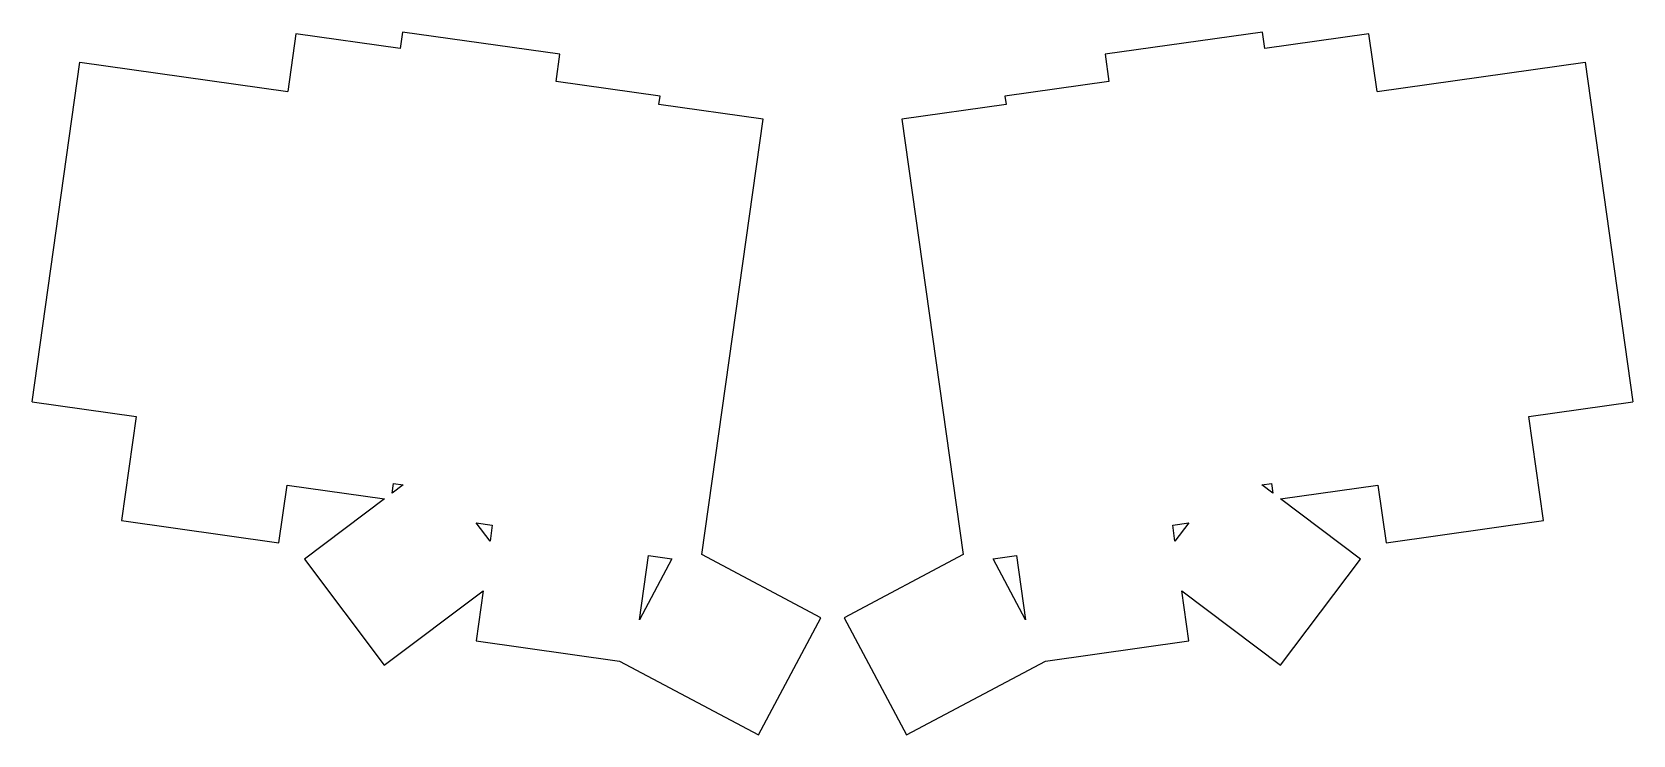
# Model space of a CAD drawing. Header units: millimetres. Extents: x 68 to 357, y -194 to -67.
import ezdxf

# ---------------------------------------------------------------- set-up
doc = ezdxf.new("R2010")
doc.units = ezdxf.units.MM

msp = doc.modelspace()

# ---------------------------------------------------------------- linework, layer by layer
for p, q in [((115.39, -67.21), (113.93, -77.61)), ((134.21, -69.86), (115.39, -67.21)), ((134.63, -66.89), (134.21, -69.86)), ((163.1, -70.89), (134.63, -66.89)), ((290.13, -66.89), (261.66, -70.89)), ((290.55, -69.86), (290.13, -66.89)), ((309.36, -67.21), (290.55, -69.86)), ((310.82, -77.61), (309.36, -67.21)), ((67.67, -133.72), (76.3, -72.32)), ((76.3, -72.32), (113.93, -77.61)), ((162.4, -75.84), (163.1, -70.89)), ((261.66, -70.89), (262.36, -75.84)), ((310.82, -77.61), (348.45, -72.32)), ((348.45, -72.32), (357.08, -133.72)), ((181.22, -78.48), (162.4, -75.84)), ((262.36, -75.84), (243.54, -78.48)), ((181.01, -79.97), (181.22, -78.48)), ((199.82, -82.61), (181.01, -79.97)), ((243.75, -79.97), (224.93, -82.61)), ((243.54, -78.48), (243.75, -79.97)), ((188.76, -161.31), (199.82, -82.61)), ((224.93, -82.61), (235.99, -161.31)), ((67.67, -133.72), (86.49, -136.36)), ((338.27, -136.36), (357.08, -133.72)), ((86.49, -136.36), (83.84, -155.18)), ((340.91, -155.18), (338.27, -136.36)), ((112.31, -159.18), (113.78, -148.78)), ((113.78, -148.78), (131.38, -151.26)), ((132.76, -150.22), (133.01, -148.46)), ((134.77, -148.7), (132.76, -150.22)), ((133.01, -148.46), (134.77, -148.7)), ((289.99, -148.7), (291.75, -148.46)), ((292, -150.22), (289.99, -148.7)), ((291.75, -148.46), (292, -150.22)), ((293.37, -151.26), (310.98, -148.78)), ((310.98, -148.78), (312.44, -159.18)), ((131.38, -151.26), (116.92, -162.15)), ((307.84, -162.15), (293.37, -151.26)), ((83.84, -155.18), (112.31, -159.18)), ((147.99, -155.61), (150.88, -156.02)), ((150.47, -158.91), (147.99, -155.61)), ((150.88, -156.02), (150.47, -158.91)), ((273.88, -156.02), (276.77, -155.61)), ((274.28, -158.91), (273.88, -156.02)), ((276.77, -155.61), (274.28, -158.91)), ((312.44, -159.18), (340.91, -155.18)), ((177.51, -173.09), (179.14, -161.5)), ((179.14, -161.5), (183.36, -162.1)), ((210.26, -172.74), (188.76, -161.31)), ((235.99, -161.31), (214.5, -172.74)), ((241.4, -162.1), (245.62, -161.5)), ((245.62, -161.5), (247.24, -173.09)), ((116.92, -162.15), (131.36, -181.32)), ((183.36, -162.1), (177.51, -173.09)), ((247.24, -173.09), (241.4, -162.1)), ((293.39, -181.32), (307.84, -162.15)), ((131.36, -181.32), (149.21, -167.87)), ((149.21, -167.87), (147.94, -176.94)), ((275.54, -167.87), (293.39, -181.32)), ((276.82, -176.94), (275.54, -167.87)), ((198.99, -193.93), (210.26, -172.74)), ((214.5, -172.74), (225.76, -193.93)), ((147.94, -176.94), (173.9, -180.58)), ((250.86, -180.58), (276.82, -176.94)), ((173.9, -180.58), (198.99, -193.93)), ((225.76, -193.93), (250.86, -180.58))]:
    msp.add_line(p, q)

doc.saveas('drawing.dxf')
